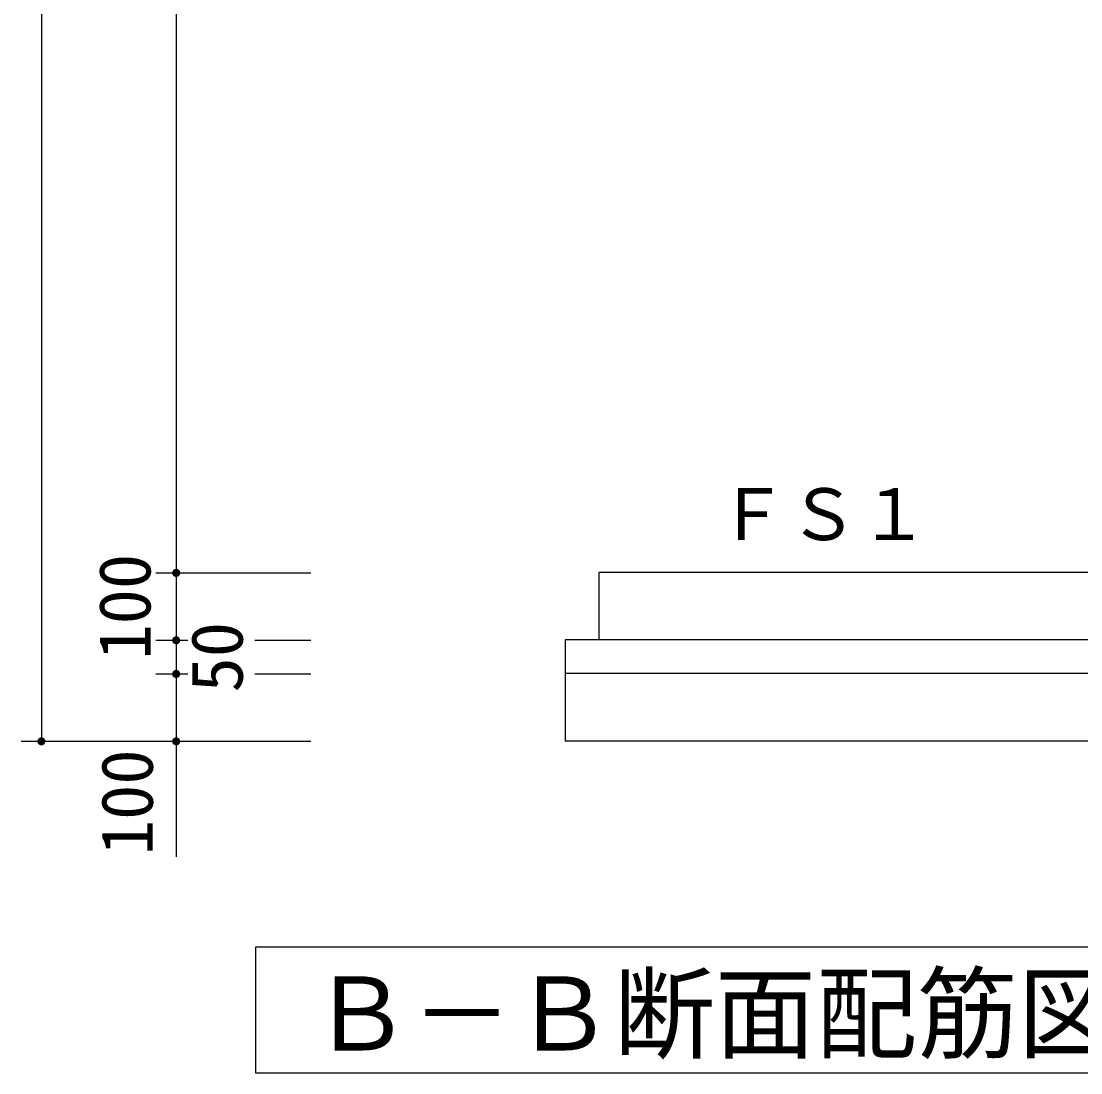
# Model space of a CAD drawing. Units: millimetres, scale not verified. Extents: x -8910 to 8910, y -6308 to 6308.
# Drawn here: x -519 to 1053, y -639 to 922 of the extents above; entities that cross this region are included whole.
import ezdxf
from ezdxf.enums import TextEntityAlignment as Align

# ---------------------------------------------------------------- set-up
doc = ezdxf.new("R2010")
doc.units = ezdxf.units.MM
doc.header["$LTSCALE"] = 30
doc.layers.add('0-1_機器', color=2, linetype='Continuous', lineweight=25)
doc.layers.add('0-9_製作', color=5, linetype='Continuous', lineweight=25)
doc.styles.add('ＭＳ ゴシック', font='')
doc.styles.get('ＭＳ ゴシック').set_extended_font_data('MS Gothic')

msp = doc.modelspace()

# ---------------------------------------------------------------- linework, layer by layer
at = {"layer": '0-1_機器'}
for p, q in [((-489.37, 2292.8), (-489.37, -146.82)), ((-289.37, 2192.8), (-289.37, 103.18)), ((-289.37, 103.18), (-289.37, 3.18)), ((1838.02, 103.8), (338.02, 103.8)), ((338.02, 103.8), (338.02, 3.18)), ((-289.37, 3.18), (-289.37, -46.82)), ((1888.02, 3.8), (288.02, 3.8)), ((288.02, 3.8), (288.02, -146.82)), ((-289.37, -46.82), (-289.37, -146.82)), ((1888.02, -46.2), (288.02, -46.2))]:
    msp.add_line(p, q, dxfattribs=at)
msp.add_lwpolyline([(1888.02, 3.8), (1888.02, -146.82), (288.02, -146.82)], dxfattribs=at)
at = {"layer": '0-1_機器', "color": 3}
msp.add_lwpolyline([(2110.03, -638.85), (2110.03, -452.55), (-171.56, -452.55), (-171.56, -638.85)], close=True, dxfattribs=at)
at = {"layer": '0-9_製作', "color": 2}
for p, q in [((-319.37, 103.18), (-89.37, 103.18)), ((-319.37, 3.18), (-272, 3.18)), ((-172.73, 3.18), (-89.37, 3.18)), ((-319.37, -46.82), (-272, -46.82)), ((-172.73, -46.82), (-89.37, -46.82)), ((-519.37, -146.82), (-89.37, -146.82)), ((-319.37, -146.82), (-89.37, -146.82)), ((-289.37, -146.82), (-289.37, -318.17))]:
    msp.add_line(p, q, dxfattribs=at)
at = {"layer": '0-9_製作'}
for points in [[(-293.99, 107.01), (-295.37, 103.18), (-295.36, 103.56)], [(-293.99, 107.01), (-289.37, 103.18), (-295.37, 103.18)], [(-289.37, 103.18), (-295.32, 102.43), (-295.37, 103.18)], [(-293.99, 107.01), (-295.36, 103.56), (-294.43, 106.4)], [(-294.43, 106.4), (-295.36, 103.56), (-295.26, 104.31)], [(-289.37, 103.18), (-295.18, 101.69), (-295.32, 102.43)], [(-294.43, 106.4), (-295.26, 104.31), (-294.8, 105.74)], [(-294.8, 105.74), (-295.26, 104.31), (-295.07, 105.04)], [(-289.37, 103.18), (-294.95, 100.97), (-295.18, 101.69)], [(-289.37, 103.18), (-294.63, 100.29), (-294.95, 100.97)], [(-289.37, 103.18), (-294.22, 99.66), (-294.63, 100.29)], [(-289.37, 103.18), (-293.74, 99.08), (-294.22, 99.66)], [(-293.47, 107.56), (-289.37, 103.18), (-293.99, 107.01)], [(-289.37, 103.18), (-293.19, 98.56), (-293.74, 99.08)], [(-292.89, 108.04), (-289.37, 103.18), (-293.47, 107.56)], [(-289.37, 103.18), (-292.58, 98.12), (-293.19, 98.56)], [(-292.26, 108.44), (-289.37, 103.18), (-292.89, 108.04)], [(-289.37, 103.18), (-291.92, 97.75), (-292.58, 98.12)], [(-291.58, 108.76), (-289.37, 103.18), (-292.26, 108.44)], [(-289.37, 103.18), (-291.22, 97.48), (-291.92, 97.75)], [(-290.86, 108.99), (-289.37, 103.18), (-291.58, 108.76)], [(-289.37, 97.18), (-291.22, 97.48), (-289.37, 103.18)], [(-289.37, 97.18), (-290.49, 97.29), (-291.22, 97.48)], [(-290.12, 109.14), (-289.37, 103.18), (-290.86, 108.99)], [(-289.37, 97.18), (-289.74, 97.19), (-290.49, 97.29)], [(-289.37, 109.18), (-289.37, 103.18), (-290.12, 109.14)], [(-288.99, 109.17), (-289.37, 103.18), (-289.37, 109.18)], [(-288.24, 109.08), (-289.37, 103.18), (-288.99, 109.17)], [(-287.51, 108.89), (-289.37, 103.18), (-288.24, 109.08)], [(-286.81, 108.61), (-289.37, 103.18), (-287.51, 108.89)], [(-286.81, 108.61), (-283.37, 103.18), (-289.37, 103.18)], [(-283.37, 103.18), (-289.37, 97.18), (-289.37, 103.18)], [(-283.37, 103.18), (-288.62, 97.23), (-289.37, 97.18)], [(-283.37, 103.18), (-287.88, 97.37), (-288.62, 97.23)], [(-283.37, 103.18), (-287.16, 97.6), (-287.88, 97.37)], [(-283.37, 103.18), (-286.48, 97.93), (-287.16, 97.6)], [(-286.15, 108.25), (-283.37, 103.18), (-286.81, 108.61)], [(-283.37, 103.18), (-285.84, 98.33), (-286.48, 97.93)], [(-285.54, 107.81), (-283.37, 103.18), (-286.15, 108.25)], [(-283.37, 103.18), (-285.26, 98.81), (-285.84, 98.33)], [(-284.99, 107.29), (-283.37, 103.18), (-285.54, 107.81)], [(-283.37, 103.18), (-284.74, 99.36), (-285.26, 98.81)], [(-284.51, 106.71), (-283.37, 103.18), (-284.99, 107.29)], [(-283.37, 103.18), (-284.3, 99.97), (-284.74, 99.36)], [(-284.11, 106.07), (-283.37, 103.18), (-284.51, 106.71)], [(-283.38, 102.81), (-284.3, 99.97), (-283.37, 103.18)], [(-283.47, 102.06), (-284.3, 99.97), (-283.38, 102.81)], [(-283.47, 102.06), (-283.94, 100.63), (-284.3, 99.97)], [(-283.79, 105.39), (-283.37, 103.18), (-284.11, 106.07)], [(-283.66, 101.33), (-283.94, 100.63), (-283.47, 102.06)], [(-283.56, 104.68), (-283.37, 103.18), (-283.79, 105.39)], [(-283.41, 103.94), (-283.37, 103.18), (-283.56, 104.68)], [(-295.36, 3.56), (-289.37, 3.18), (-295.37, 3.18)], [(-289.37, 3.18), (-295.32, 2.43), (-295.37, 3.18)], [(-295.26, 4.31), (-289.37, 3.18), (-295.36, 3.56)], [(-289.37, 3.18), (-295.18, 1.69), (-295.32, 2.43)], [(-295.07, 5.04), (-289.37, 3.18), (-295.26, 4.31)], [(-289.37, 3.18), (-294.95, 0.97), (-295.18, 1.69)], [(-294.8, 5.74), (-289.37, 3.18), (-295.07, 5.04)], [(-289.37, 3.18), (-294.63, 0.29), (-294.95, 0.97)], [(-294.43, 6.4), (-289.37, 3.18), (-294.8, 5.74)], [(-289.37, 3.18), (-294.22, -0.34), (-294.63, 0.29)], [(-293.99, 7.01), (-289.37, 3.18), (-294.43, 6.4)], [(-289.37, 3.18), (-293.74, -0.92), (-294.22, -0.34)], [(-293.47, 7.56), (-289.37, 3.18), (-293.99, 7.01)], [(-289.37, 3.18), (-293.19, -1.44), (-293.74, -0.92)], [(-292.89, 8.04), (-289.37, 3.18), (-293.47, 7.56)], [(-289.37, 3.18), (-292.58, -1.88), (-293.19, -1.44)], [(-292.26, 8.44), (-289.37, 3.18), (-292.89, 8.04)], [(-289.37, 3.18), (-291.92, -2.25), (-292.58, -1.88)], [(-291.58, 8.76), (-289.37, 3.18), (-292.26, 8.44)], [(-289.37, 3.18), (-291.22, -2.52), (-291.92, -2.25)], [(-290.86, 8.99), (-289.37, 3.18), (-291.58, 8.76)], [(-289.37, 3.18), (-290.49, -2.71), (-291.22, -2.52)], [(-290.12, 9.14), (-289.37, 3.18), (-290.86, 8.99)], [(-289.37, 3.18), (-289.74, -2.81), (-290.49, -2.71)], [(-289.37, 9.18), (-289.37, 3.18), (-290.12, 9.14)], [(-289.37, 3.18), (-289.37, -2.82), (-289.74, -2.81)], [(-288.99, 9.17), (-289.37, 3.18), (-289.37, 9.18)], [(-288.99, 9.17), (-283.37, 3.18), (-289.37, 3.18)], [(-283.37, 3.18), (-289.37, -2.82), (-289.37, 3.18)], [(-283.37, 3.18), (-288.62, -2.77), (-289.37, -2.82)], [(-288.24, 9.08), (-283.37, 3.18), (-288.99, 9.17)], [(-283.37, 3.18), (-287.88, -2.63), (-288.62, -2.77)], [(-287.51, 8.89), (-283.37, 3.18), (-288.24, 9.08)], [(-283.37, 3.18), (-287.16, -2.4), (-287.88, -2.63)], [(-286.81, 8.61), (-283.37, 3.18), (-287.51, 8.89)], [(-283.37, 3.18), (-286.48, -2.07), (-287.16, -2.4)], [(-286.15, 8.25), (-283.37, 3.18), (-286.81, 8.61)], [(-283.37, 3.18), (-285.84, -1.67), (-286.48, -2.07)], [(-285.54, 7.81), (-283.37, 3.18), (-286.15, 8.25)], [(-283.37, 3.18), (-285.26, -1.19), (-285.84, -1.67)], [(-284.99, 7.29), (-283.37, 3.18), (-285.54, 7.81)], [(-283.37, 3.18), (-284.74, -0.64), (-285.26, -1.19)], [(-284.51, 6.71), (-283.37, 3.18), (-284.99, 7.29)], [(-283.37, 3.18), (-284.3, -0.03), (-284.74, -0.64)], [(-284.11, 6.07), (-283.37, 3.18), (-284.51, 6.71)], [(-283.37, 3.18), (-283.94, 0.63), (-284.3, -0.03)], [(-283.79, 5.39), (-283.37, 3.18), (-284.11, 6.07)], [(-283.37, 3.18), (-283.66, 1.33), (-283.94, 0.63)], [(-283.56, 4.68), (-283.37, 3.18), (-283.79, 5.39)], [(-283.37, 3.18), (-283.47, 2.06), (-283.66, 1.33)], [(-283.41, 3.94), (-283.37, 3.18), (-283.56, 4.68)], [(-283.37, 3.18), (-283.38, 2.81), (-283.47, 2.06)], [(-295.36, -46.44), (-289.37, -46.82), (-295.37, -46.82)], [(-295.37, -46.82), (-295.18, -48.31), (-295.32, -47.57)], [(-295.37, -46.82), (-294.95, -49.03), (-295.18, -48.31)], [(-289.37, -46.82), (-294.95, -49.03), (-295.37, -46.82)], [(-295.26, -45.69), (-289.37, -46.82), (-295.36, -46.44)], [(-295.07, -44.96), (-289.37, -46.82), (-295.26, -45.69)], [(-294.8, -44.26), (-289.37, -46.82), (-295.07, -44.96)], [(-289.37, -46.82), (-294.63, -49.71), (-294.95, -49.03)], [(-294.43, -43.6), (-289.37, -46.82), (-294.8, -44.26)], [(-289.37, -46.82), (-294.22, -50.34), (-294.63, -49.71)], [(-293.99, -42.99), (-289.37, -46.82), (-294.43, -43.6)], [(-289.37, -46.82), (-293.74, -50.92), (-294.22, -50.34)], [(-293.47, -42.44), (-289.37, -46.82), (-293.99, -42.99)], [(-289.37, -46.82), (-293.19, -51.44), (-293.74, -50.92)], [(-292.89, -41.96), (-289.37, -46.82), (-293.47, -42.44)], [(-289.37, -46.82), (-292.58, -51.88), (-293.19, -51.44)], [(-292.26, -41.56), (-289.37, -46.82), (-292.89, -41.96)], [(-289.37, -46.82), (-291.92, -52.25), (-292.58, -51.88)], [(-291.58, -41.24), (-289.37, -46.82), (-292.26, -41.56)], [(-289.37, -46.82), (-291.22, -52.52), (-291.92, -52.25)], [(-290.86, -41.01), (-289.37, -46.82), (-291.58, -41.24)], [(-289.37, -46.82), (-290.49, -52.71), (-291.22, -52.52)], [(-290.12, -40.86), (-289.37, -46.82), (-290.86, -41.01)], [(-289.37, -46.82), (-289.74, -52.81), (-290.49, -52.71)], [(-290.12, -40.86), (-289.37, -40.82), (-289.37, -46.82)], [(-289.37, -46.82), (-289.37, -52.82), (-289.74, -52.81)], [(-289.37, -40.82), (-283.37, -46.82), (-289.37, -46.82)], [(-288.99, -40.83), (-283.37, -46.82), (-289.37, -40.82)], [(-289.37, -46.82), (-288.62, -52.77), (-289.37, -52.82)], [(-289.37, -46.82), (-287.88, -52.63), (-288.62, -52.77)], [(-283.37, -46.82), (-287.88, -52.63), (-289.37, -46.82)], [(-288.24, -40.92), (-283.37, -46.82), (-288.99, -40.83)], [(-287.51, -41.11), (-283.37, -46.82), (-288.24, -40.92)], [(-283.37, -46.82), (-287.16, -52.4), (-287.88, -52.63)], [(-286.81, -41.39), (-283.37, -46.82), (-287.51, -41.11)], [(-283.37, -46.82), (-286.48, -52.07), (-287.16, -52.4)], [(-286.15, -41.75), (-283.37, -46.82), (-286.81, -41.39)], [(-283.37, -46.82), (-285.84, -51.67), (-286.48, -52.07)], [(-285.54, -42.19), (-283.37, -46.82), (-286.15, -41.75)], [(-283.37, -46.82), (-285.26, -51.19), (-285.84, -51.67)], [(-284.99, -42.71), (-283.37, -46.82), (-285.54, -42.19)], [(-283.37, -46.82), (-284.74, -50.64), (-285.26, -51.19)], [(-284.51, -43.29), (-283.37, -46.82), (-284.99, -42.71)], [(-283.37, -46.82), (-284.3, -50.03), (-284.74, -50.64)], [(-284.11, -43.93), (-283.37, -46.82), (-284.51, -43.29)], [(-283.37, -46.82), (-283.94, -49.37), (-284.3, -50.03)], [(-283.79, -44.61), (-283.37, -46.82), (-284.11, -43.93)], [(-283.37, -46.82), (-283.66, -48.67), (-283.94, -49.37)], [(-283.56, -45.32), (-283.37, -46.82), (-283.79, -44.61)], [(-283.37, -46.82), (-283.47, -47.94), (-283.66, -48.67)], [(-283.56, -45.32), (-283.41, -46.06), (-283.37, -46.82)], [(-283.37, -46.82), (-283.38, -47.19), (-283.47, -47.94)], [(-491.58, -141.24), (-489.37, -146.82), (-492.26, -141.56)], [(-490.86, -141.01), (-489.37, -146.82), (-491.58, -141.24)], [(-490.86, -141.01), (-489.37, -140.82), (-489.37, -146.82)], [(-490.12, -140.86), (-489.37, -140.82), (-490.86, -141.01)], [(-489.37, -140.82), (-483.37, -146.82), (-489.37, -146.82)], [(-488.99, -140.83), (-483.37, -146.82), (-489.37, -140.82)], [(-488.24, -140.92), (-483.37, -146.82), (-488.99, -140.83)], [(-487.51, -141.11), (-483.37, -146.82), (-488.24, -140.92)], [(-486.81, -141.39), (-483.37, -146.82), (-487.51, -141.11)], [(-486.15, -141.75), (-483.37, -146.82), (-486.81, -141.39)], [(-291.58, -141.24), (-289.37, -146.82), (-292.26, -141.56)], [(-291.58, -141.24), (-289.37, -140.82), (-289.37, -146.82)], [(-290.86, -141.01), (-289.37, -140.82), (-291.58, -141.24)], [(-290.12, -140.86), (-289.37, -140.82), (-290.86, -141.01)], [(-289.37, -140.82), (-283.37, -146.82), (-289.37, -146.82)], [(-288.99, -140.83), (-283.37, -146.82), (-289.37, -140.82)], [(-288.24, -140.92), (-283.37, -146.82), (-288.99, -140.83)], [(-287.51, -141.11), (-283.37, -146.82), (-288.24, -140.92)], [(-286.81, -141.39), (-283.37, -146.82), (-287.51, -141.11)], [(-286.15, -141.75), (-283.37, -146.82), (-286.81, -141.39)], [(-495.36, -146.44), (-489.37, -146.82), (-495.37, -146.82)], [(-495.37, -146.82), (-494.63, -149.71), (-495.32, -147.57)], [(-495.37, -146.82), (-494.22, -150.34), (-494.63, -149.71)], [(-489.37, -146.82), (-494.22, -150.34), (-495.37, -146.82)], [(-495.26, -145.69), (-489.37, -146.82), (-495.36, -146.44)], [(-495.32, -147.57), (-494.95, -149.03), (-495.18, -148.31)], [(-495.32, -147.57), (-494.63, -149.71), (-494.95, -149.03)], [(-495.07, -144.96), (-489.37, -146.82), (-495.26, -145.69)], [(-494.8, -144.26), (-489.37, -146.82), (-495.07, -144.96)], [(-494.43, -143.6), (-489.37, -146.82), (-494.8, -144.26)], [(-493.99, -142.99), (-489.37, -146.82), (-494.43, -143.6)], [(-489.37, -146.82), (-493.74, -150.92), (-494.22, -150.34)], [(-493.47, -142.44), (-489.37, -146.82), (-493.99, -142.99)], [(-489.37, -146.82), (-493.19, -151.44), (-493.74, -150.92)], [(-492.89, -141.96), (-489.37, -146.82), (-493.47, -142.44)], [(-489.37, -146.82), (-492.58, -151.88), (-493.19, -151.44)], [(-492.26, -141.56), (-489.37, -146.82), (-492.89, -141.96)], [(-489.37, -146.82), (-491.92, -152.25), (-492.58, -151.88)], [(-489.37, -146.82), (-491.22, -152.52), (-491.92, -152.25)], [(-489.37, -146.82), (-490.49, -152.71), (-491.22, -152.52)], [(-489.37, -146.82), (-489.74, -152.8), (-490.49, -152.71)], [(-489.37, -146.82), (-489.37, -152.82), (-489.74, -152.8)], [(-489.37, -146.82), (-488.62, -152.77), (-489.37, -152.82)], [(-489.37, -146.82), (-487.88, -152.63), (-488.62, -152.77)], [(-489.37, -146.82), (-487.16, -152.4), (-487.88, -152.63)], [(-483.37, -146.82), (-487.16, -152.4), (-489.37, -146.82)], [(-483.37, -146.82), (-486.48, -152.07), (-487.16, -152.4)], [(-483.37, -146.82), (-485.84, -151.67), (-486.48, -152.07)], [(-485.54, -142.19), (-483.37, -146.82), (-486.15, -141.75)], [(-483.37, -146.82), (-485.26, -151.19), (-485.84, -151.67)], [(-484.99, -142.71), (-483.37, -146.82), (-485.54, -142.19)], [(-483.37, -146.82), (-484.74, -150.64), (-485.26, -151.19)], [(-484.51, -143.29), (-483.37, -146.82), (-484.99, -142.71)], [(-483.37, -146.82), (-484.3, -150.03), (-484.74, -150.64)], [(-484.11, -143.93), (-483.37, -146.82), (-484.51, -143.29)], [(-483.37, -146.82), (-483.94, -149.37), (-484.3, -150.03)], [(-484.11, -143.93), (-483.41, -146.06), (-483.37, -146.82)], [(-483.79, -144.61), (-483.41, -146.06), (-484.11, -143.93)], [(-483.37, -146.82), (-483.66, -148.67), (-483.94, -149.37)], [(-483.79, -144.61), (-483.56, -145.32), (-483.41, -146.06)], [(-483.37, -146.82), (-483.47, -147.94), (-483.66, -148.67)], [(-483.37, -146.82), (-483.38, -147.19), (-483.47, -147.94)], [(-295.36, -146.44), (-289.37, -146.82), (-295.37, -146.82)], [(-295.37, -146.82), (-293.19, -151.44), (-295.32, -147.57)], [(-295.37, -146.82), (-292.58, -151.88), (-293.19, -151.44)], [(-289.37, -146.82), (-292.58, -151.88), (-295.37, -146.82)], [(-295.26, -145.69), (-289.37, -146.82), (-295.36, -146.44)], [(-295.32, -147.57), (-293.74, -150.92), (-295.18, -148.31)], [(-295.32, -147.57), (-293.19, -151.44), (-293.74, -150.92)], [(-295.07, -144.96), (-289.37, -146.82), (-295.26, -145.69)], [(-295.18, -148.31), (-294.22, -150.34), (-294.95, -149.03)], [(-295.18, -148.31), (-293.74, -150.92), (-294.22, -150.34)], [(-294.8, -144.26), (-289.37, -146.82), (-295.07, -144.96)], [(-294.95, -149.03), (-294.22, -150.34), (-294.63, -149.71)], [(-294.43, -143.6), (-289.37, -146.82), (-294.8, -144.26)], [(-293.99, -142.99), (-289.37, -146.82), (-294.43, -143.6)], [(-293.47, -142.44), (-289.37, -146.82), (-293.99, -142.99)], [(-292.89, -141.96), (-289.37, -146.82), (-293.47, -142.44)], [(-292.26, -141.56), (-289.37, -146.82), (-292.89, -141.96)], [(-289.37, -146.82), (-291.92, -152.25), (-292.58, -151.88)], [(-289.37, -146.82), (-291.22, -152.52), (-291.92, -152.25)], [(-289.37, -146.82), (-290.49, -152.71), (-291.22, -152.52)], [(-289.37, -146.82), (-289.74, -152.8), (-290.49, -152.71)], [(-289.37, -146.82), (-289.37, -152.82), (-289.74, -152.8)], [(-289.37, -146.82), (-288.62, -152.77), (-289.37, -152.82)], [(-289.37, -146.82), (-287.88, -152.63), (-288.62, -152.77)], [(-289.37, -146.82), (-287.16, -152.4), (-287.88, -152.63)], [(-289.37, -146.82), (-286.48, -152.07), (-287.16, -152.4)], [(-283.37, -146.82), (-286.48, -152.07), (-289.37, -146.82)], [(-283.37, -146.82), (-285.84, -151.67), (-286.48, -152.07)], [(-285.54, -142.19), (-283.37, -146.82), (-286.15, -141.75)], [(-283.37, -146.82), (-285.26, -151.19), (-285.84, -151.67)], [(-285.54, -142.19), (-283.41, -146.06), (-283.37, -146.82)], [(-284.99, -142.71), (-283.41, -146.06), (-285.54, -142.19)], [(-283.37, -146.82), (-284.74, -150.64), (-285.26, -151.19)], [(-284.99, -142.71), (-283.56, -145.32), (-283.41, -146.06)], [(-284.51, -143.29), (-283.56, -145.32), (-284.99, -142.71)], [(-283.37, -146.82), (-284.3, -150.03), (-284.74, -150.64)], [(-284.51, -143.29), (-283.79, -144.61), (-283.56, -145.32)], [(-284.11, -143.93), (-283.79, -144.61), (-284.51, -143.29)], [(-283.37, -146.82), (-283.94, -149.37), (-284.3, -150.03)], [(-283.37, -146.82), (-283.66, -148.67), (-283.94, -149.37)], [(-283.37, -146.82), (-283.47, -147.94), (-283.66, -148.67)], [(-283.37, -146.82), (-283.38, -147.19), (-283.47, -147.94)]]:
    msp.add_solid(points, dxfattribs=at)

# ---------------------------------------------------------------- texts
at = {"layer": '0-1_機器', "color": 4, "style": 'ＭＳ ゴシック'}
for s, height, p in [('ＦＳ１', 76.98, (513.02, 128.8)), ('Ｂ－Ｂ断面配筋図', 110, (-90.31, -638.82))]:
    msp.add_text(s, height=height, dxfattribs=at).set_placement(p, align=Align.BOTTOM_LEFT)
at = {"layer": '0-9_製作', "color": 4, "style": 'ＭＳ ゴシック'}
for s, p in [('100', (-304.37, -25.57)), ('50', (-167.55, -74.32)), ('100', (-300.96, -315.87))]:
    msp.add_text(s, height=76.98, rotation=90, dxfattribs=at).set_placement(p, align=Align.BOTTOM_LEFT)

doc.saveas('drawing.dxf')
